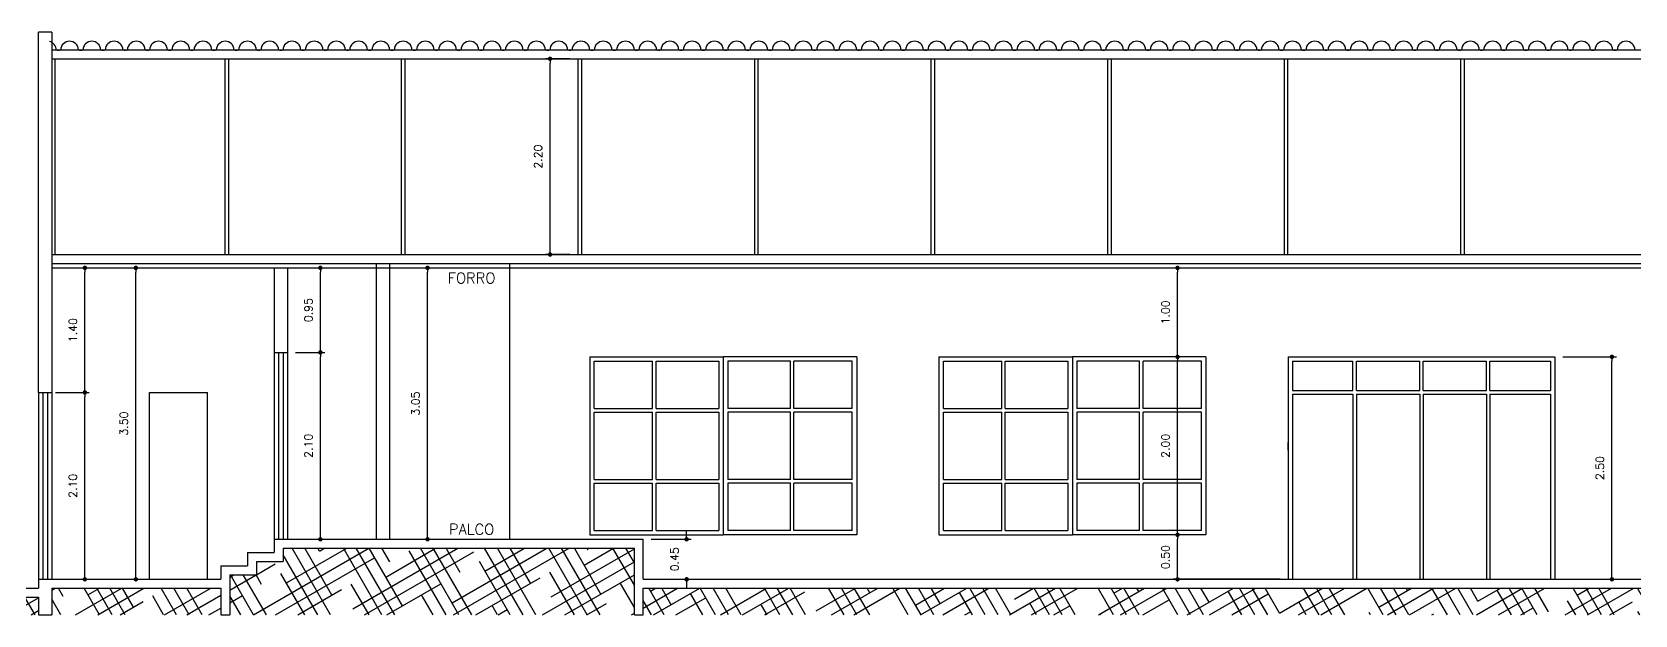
# Model space of a CAD drawing. Extents: x -206 to -86, y 71 to 127.
# Drawn here: x -117.98 to -99.96, y 120.13 to 126.68 of the extents above; entities that cross this region are included whole.
import ezdxf
from ezdxf.enums import TextEntityAlignment as Align

# ---------------------------------------------------------------- set-up
doc = ezdxf.new("R2010")
doc.units = 0
doc.header["$MEASUREMENT"] = 0
doc.layers.get('0').update_dxf_attribs({"linetype": 'CONTINUOUS'})
doc.layers.get('DEFPOINTS').update_dxf_attribs({"linetype": 'CONTINUOUS'})
for name, color, linetype in [('ALVENARIA', 7, 'CONTINUOUS'), ('ALVENARIA1', 44, 'CONTINUOUS'), ('COBERTURA', 6, 'CONTINUOUS'), ('COTA', 1, 'CONTINUOUS'), ('HATCH', 30, 'CONTINUOUS'), ('JAPOR', 142, 'CONTINUOUS'), ('TEXTO2', 40, 'CONTINUOUS')]:
    doc.layers.add(name, color=color, linetype=linetype)
doc.styles.add('SIMPLEX', font='SIMPLEX.SHX')
doc.dimstyles.new('DIM50', dxfattribs={"dimtxt": 0.09, "dimasz": 0.05, "dimexe": 0.05, "dimexo": 0.09, "dimgap": 0.09, "dimtad": 1, "dimzin": 0, "dimdsep": 46, "dimtxsty": 'SIMPLEX', "dimblk": 'DOT', "dimcen": 0.09, "dimadec": 0, "dimazin": 0, "dimtfac": 1, "dimtix": 1, "dimtofl": 0, "dimtmove": 2, "dimatfit": 3, "dimldrblk": 'DOT', "dimfxl": 1, "dimtolj": 1, "dimtzin": 0, "dimarcsym": 0})
pattern_1 = [(30, (77.01125, 8.7007), (0.3705127, 0.358253175), [2, -1]), (120, (77.01125, 8.7007), (0.141746825, -0.4955127), [2, -1])]

# ---------------------------------------------------------------- blocks, each defined once
blk = doc.blocks.new('DOT')
at = {"layer": 'ALVENARIA', "color": 0, "linetype": 'ByBlock'}
blk.add_line((-0.5, 0), (-1, 0), dxfattribs=at)
at = {"layer": 'ALVENARIA', "color": 0, "linetype": 'ByBlock', "const_width": 0.5}
blk.add_lwpolyline([(-0.25, 0, 1), (0.25, 0, 1)], format="xyb", close=True, dxfattribs=at)
blk = doc.blocks.new('*D160')
at = {"color": 0, "linetype": 'ByBlock'}
for p, q in [((-117.67, 124.027), (-116.765, 124.027)), ((-116.815, 120.577), (-116.815, 123.977)), ((-117.67, 120.527), (-116.765, 120.527))]:
    blk.add_line(p, q, dxfattribs=at)
at = {"layer": 'DEFPOINTS', "color": 0, "linetype": 'ByBlock'}
for p in [(-117.76, 124.027), (-116.815, 124.027), (-117.76, 120.527)]:
    blk.add_point(p, dxfattribs=at)
at = {"color": 0, "linetype": 'ByBlock', "xscale": 0.05, "yscale": 0.05, "zscale": 0.05}
for p, rotation in [((-116.815, 124.027), 90), ((-116.815, 120.527), 270)]:
    blk.add_blockref('DOT', p, dxfattribs=dict(at, rotation=rotation))
at = {"color": 0, "linetype": 'ByBlock', "insert": (-116.95, 122.277), "char_height": 0.09, "attachment_point": 5, "rotation": 90, "style": 'SIMPLEX'}
blk.add_mtext('\\A1;3.50', dxfattribs=at)
blk = doc.blocks.new('*D188')
at = {"color": 0, "linetype": 'ByBlock'}
for p, q in [((-117.72, 122.627), (-117.338, 122.627)), ((-117.388, 120.577), (-117.388, 122.577)), ((-117.67, 120.527), (-117.338, 120.527))]:
    blk.add_line(p, q, dxfattribs=at)
at = {"layer": 'DEFPOINTS', "color": 0, "linetype": 'ByBlock'}
for p in [(-117.81, 122.627), (-117.388, 122.627), (-117.76, 120.527)]:
    blk.add_point(p, dxfattribs=at)
at = {"color": 0, "linetype": 'ByBlock', "xscale": 0.05, "yscale": 0.05, "zscale": 0.05}
for p, rotation in [((-117.388, 122.627), 90), ((-117.388, 120.527), 270)]:
    blk.add_blockref('DOT', p, dxfattribs=dict(at, rotation=rotation))
at = {"color": 0, "linetype": 'ByBlock', "insert": (-117.523, 121.577), "char_height": 0.09, "attachment_point": 5, "rotation": 90, "style": 'SIMPLEX'}
blk.add_mtext('\\A1;2.10', dxfattribs=at)
blk = doc.blocks.new('*D189')
at = {"color": 0, "linetype": 'ByBlock'}
for p, q in [((-117.67, 124.027), (-117.338, 124.027)), ((-117.388, 122.677), (-117.388, 123.977))]:
    blk.add_line(p, q, dxfattribs=at)
at = {"layer": 'DEFPOINTS', "color": 0, "linetype": 'ByBlock'}
for p in [(-117.76, 124.027), (-117.388, 124.027), (-117.81, 122.627)]:
    blk.add_point(p, dxfattribs=at)
at = {"color": 0, "linetype": 'ByBlock', "xscale": 0.05, "yscale": 0.05, "zscale": 0.05}
for p, rotation in [((-117.388, 124.027), 90), ((-117.388, 122.627), 270)]:
    blk.add_blockref('DOT', p, dxfattribs=dict(at, rotation=rotation))
at = {"color": 0, "linetype": 'ByBlock', "insert": (-117.523, 123.327), "char_height": 0.09, "attachment_point": 5, "rotation": 90, "style": 'SIMPLEX'}
blk.add_mtext('\\A1;1.40', dxfattribs=at)
blk = doc.blocks.new('*D190')
at = {"color": 0, "linetype": 'ByBlock'}
for p, q in [((-115.02, 123.077), (-114.69, 123.077)), ((-114.74, 121.027), (-114.74, 123.027)), ((-115.02, 120.977), (-114.69, 120.977))]:
    blk.add_line(p, q, dxfattribs=at)
at = {"layer": 'DEFPOINTS', "color": 0, "linetype": 'ByBlock'}
for p in [(-115.11, 123.077), (-114.74, 123.077), (-115.11, 120.977)]:
    blk.add_point(p, dxfattribs=at)
at = {"color": 0, "linetype": 'ByBlock', "xscale": 0.05, "yscale": 0.05, "zscale": 0.05}
for p, rotation in [((-114.74, 123.077), 90), ((-114.74, 120.977), 270)]:
    blk.add_blockref('DOT', p, dxfattribs=dict(at, rotation=rotation))
at = {"color": 0, "linetype": 'ByBlock', "insert": (-114.875, 122.027), "char_height": 0.09, "attachment_point": 5, "rotation": 90, "style": 'SIMPLEX'}
blk.add_mtext('\\A1;2.10', dxfattribs=at)
blk = doc.blocks.new('*D191')
at = {"color": 0, "linetype": 'ByBlock'}
for p, q in [((-115.02, 124.027), (-114.69, 124.027)), ((-114.74, 123.127), (-114.74, 123.977))]:
    blk.add_line(p, q, dxfattribs=at)
at = {"layer": 'DEFPOINTS', "color": 0, "linetype": 'ByBlock'}
for p in [(-115.11, 124.027), (-114.74, 124.027), (-115.11, 123.077)]:
    blk.add_point(p, dxfattribs=at)
at = {"color": 0, "linetype": 'ByBlock', "xscale": 0.05, "yscale": 0.05, "zscale": 0.05}
for p, rotation in [((-114.74, 124.027), 90), ((-114.74, 123.077), 270)]:
    blk.add_blockref('DOT', p, dxfattribs=dict(at, rotation=rotation))
at = {"color": 0, "linetype": 'ByBlock', "insert": (-114.875, 123.552), "char_height": 0.09, "attachment_point": 5, "rotation": 90, "style": 'SIMPLEX'}
blk.add_mtext('\\A1;0.95', dxfattribs=at)
blk = doc.blocks.new('*D192')
at = {"color": 0, "linetype": 'ByBlock'}
for p, q in [((-113.87, 124.027), (-113.485, 124.027)), ((-113.535, 121.027), (-113.535, 123.977)), ((-113.87, 120.977), (-113.485, 120.977))]:
    blk.add_line(p, q, dxfattribs=at)
at = {"layer": 'DEFPOINTS', "color": 0, "linetype": 'ByBlock'}
for p in [(-113.96, 124.027), (-113.535, 124.027), (-113.96, 120.977)]:
    blk.add_point(p, dxfattribs=at)
at = {"color": 0, "linetype": 'ByBlock', "xscale": 0.05, "yscale": 0.05, "zscale": 0.05}
for p, rotation in [((-113.535, 124.027), 90), ((-113.535, 120.977), 270)]:
    blk.add_blockref('DOT', p, dxfattribs=dict(at, rotation=rotation))
at = {"color": 0, "linetype": 'ByBlock', "insert": (-113.67, 122.502), "char_height": 0.09, "attachment_point": 5, "rotation": 90, "style": 'SIMPLEX'}
blk.add_mtext('\\A1;3.05', dxfattribs=at)
blk = doc.blocks.new('*D193')
at = {"color": 0, "linetype": 'ByBlock'}
for p, q in [((-104.875, 121.027), (-105.153, 121.027)), ((-105.103, 120.577), (-105.103, 120.977)), ((-103.95, 120.527), (-105.153, 120.527))]:
    blk.add_line(p, q, dxfattribs=at)
at = {"layer": 'DEFPOINTS', "color": 0, "linetype": 'ByBlock'}
for p in [(-105.103, 121.027), (-104.785, 121.027), (-103.86, 120.527)]:
    blk.add_point(p, dxfattribs=at)
at = {"color": 0, "linetype": 'ByBlock', "xscale": 0.05, "yscale": 0.05, "zscale": 0.05}
for p, rotation in [((-105.103, 121.027), 90), ((-105.103, 120.527), 270)]:
    blk.add_blockref('DOT', p, dxfattribs=dict(at, rotation=rotation))
at = {"color": 0, "linetype": 'ByBlock', "insert": (-105.238, 120.777), "char_height": 0.09, "attachment_point": 5, "rotation": 90, "style": 'SIMPLEX'}
blk.add_mtext('\\A1;0.50', dxfattribs=at)
blk = doc.blocks.new('*D194')
at = {"color": 0, "linetype": 'ByBlock'}
for p, q in [((-104.875, 123.027), (-105.153, 123.027)), ((-105.103, 121.077), (-105.103, 122.977))]:
    blk.add_line(p, q, dxfattribs=at)
at = {"layer": 'DEFPOINTS', "color": 0, "linetype": 'ByBlock'}
for p in [(-105.103, 123.027), (-104.785, 123.027), (-104.785, 121.027)]:
    blk.add_point(p, dxfattribs=at)
at = {"color": 0, "linetype": 'ByBlock', "xscale": 0.05, "yscale": 0.05, "zscale": 0.05}
for p, rotation in [((-105.103, 123.027), 90), ((-105.103, 121.027), 270)]:
    blk.add_blockref('DOT', p, dxfattribs=dict(at, rotation=rotation))
at = {"color": 0, "linetype": 'ByBlock', "insert": (-105.238, 122.027), "char_height": 0.09, "attachment_point": 5, "rotation": 90, "style": 'SIMPLEX'}
blk.add_mtext('\\A1;2.00', dxfattribs=at)
blk = doc.blocks.new('*D195')
at = {"color": 0, "linetype": 'ByBlock'}
for p, q in [((-113.87, 124.027), (-105.053, 124.027)), ((-105.103, 123.077), (-105.103, 123.977))]:
    blk.add_line(p, q, dxfattribs=at)
at = {"layer": 'DEFPOINTS', "color": 0, "linetype": 'ByBlock'}
for p in [(-113.96, 124.027), (-105.103, 124.027), (-104.785, 123.027)]:
    blk.add_point(p, dxfattribs=at)
at = {"color": 0, "linetype": 'ByBlock', "xscale": 0.05, "yscale": 0.05, "zscale": 0.05}
for p, rotation in [((-105.103, 124.027), 90), ((-105.103, 123.027), 270)]:
    blk.add_blockref('DOT', p, dxfattribs=dict(at, rotation=rotation))
at = {"color": 0, "linetype": 'ByBlock', "insert": (-105.238, 123.527), "char_height": 0.09, "attachment_point": 5, "rotation": 90, "style": 'SIMPLEX'}
blk.add_mtext('\\A1;1.00', dxfattribs=at)
blk = doc.blocks.new('*D196')
at = {"color": 0, "linetype": 'ByBlock'}
for p, q in [((-100.77, 123.027), (-100.169, 123.027)), ((-100.219, 120.577), (-100.219, 122.977)), ((-100.77, 120.527), (-100.169, 120.527))]:
    blk.add_line(p, q, dxfattribs=at)
at = {"layer": 'DEFPOINTS', "color": 0, "linetype": 'ByBlock'}
for p in [(-100.86, 123.027), (-100.219, 123.027), (-100.86, 120.527)]:
    blk.add_point(p, dxfattribs=at)
at = {"color": 0, "linetype": 'ByBlock', "xscale": 0.05, "yscale": 0.05, "zscale": 0.05}
for p, rotation in [((-100.219, 123.027), 90), ((-100.219, 120.527), 270)]:
    blk.add_blockref('DOT', p, dxfattribs=dict(at, rotation=rotation))
at = {"color": 0, "linetype": 'ByBlock', "insert": (-100.354, 121.777), "char_height": 0.09, "attachment_point": 5, "rotation": 90, "style": 'SIMPLEX'}
blk.add_mtext('\\A1;2.50', dxfattribs=at)
blk = doc.blocks.new('*D197')
at = {"color": 0, "linetype": 'ByBlock'}
for p, q in [((-111.02, 120.977), (-110.572, 120.977)), ((-110.622, 121.027), (-110.622, 121.077)), ((-111.02, 120.527), (-110.572, 120.527)), ((-110.622, 120.477), (-110.622, 120.427))]:
    blk.add_line(p, q, dxfattribs=at)
at = {"layer": 'DEFPOINTS', "color": 0, "linetype": 'ByBlock'}
for p in [(-111.11, 120.977), (-110.622, 120.977), (-111.11, 120.527)]:
    blk.add_point(p, dxfattribs=at)
at = {"color": 0, "linetype": 'ByBlock', "xscale": 0.05, "yscale": 0.05, "zscale": 0.05}
for p, rotation in [((-110.622, 120.977), 270), ((-110.622, 120.527), 90)]:
    blk.add_blockref('DOT', p, dxfattribs=dict(at, rotation=rotation))
at = {"color": 0, "linetype": 'ByBlock', "insert": (-110.757, 120.752), "char_height": 0.09, "attachment_point": 5, "rotation": 90, "style": 'SIMPLEX'}
blk.add_mtext('\\A1;0.45', dxfattribs=at)
blk = doc.blocks.new('*D210')
at = {"color": 0, "linetype": 'ByBlock'}
for p, q in [((-111.935, 126.377), (-112.208, 126.377)), ((-112.158, 124.227), (-112.158, 126.327)), ((-111.935, 124.177), (-112.208, 124.177))]:
    blk.add_line(p, q, dxfattribs=at)
at = {"layer": 'DEFPOINTS', "color": 0, "linetype": 'ByBlock'}
for p in [(-112.158, 126.377), (-111.845, 126.377), (-111.845, 124.177)]:
    blk.add_point(p, dxfattribs=at)
at = {"color": 0, "linetype": 'ByBlock', "xscale": 0.05, "yscale": 0.05, "zscale": 0.05}
for p, rotation in [((-112.158, 126.377), 90), ((-112.158, 124.177), 270)]:
    blk.add_blockref('DOT', p, dxfattribs=dict(at, rotation=rotation))
at = {"color": 0, "linetype": 'ByBlock', "insert": (-112.293, 125.277), "char_height": 0.09, "attachment_point": 5, "rotation": 90, "style": 'SIMPLEX'}
blk.add_mtext('\\A1;2.20', dxfattribs=at)

msp = doc.modelspace()

# ---------------------------------------------------------------- hatches: boundary and pattern name
at = {"layer": 'HATCH'}
h = msp.add_hatch(dxfattribs=at)
h.set_pattern_fill('HOUND', color=256, scale=2, angle=30, style=0)
h.set_pattern_definition(pattern_1)
h.paths.add_polyline_path([(-117.91, 120.327), (-118.752, 120.327), (-119.968, 120.327), (-119.968, 120.127), (-117.91, 120.127)])
h.paths.add_polyline_path([(-115.86, 120.427), (-117.76, 120.427), (-117.76, 120.127), (-115.86, 120.127)])
h.paths.add_polyline_path([(-111.21, 120.877), (-115.16, 120.877), (-115.16, 120.727), (-115.46, 120.727), (-115.46, 120.577), (-115.76, 120.577), (-115.76, 120.127), (-111.21, 120.127)])
h = msp.add_hatch(dxfattribs=at)
h.set_pattern_fill('HOUND', color=256, scale=2, angle=30, style=0)
h.set_pattern_definition(pattern_1)
h.paths.add_polyline_path([(-89.96, 120.427), (-91.51, 120.427), (-111.11, 120.427), (-111.11, 120.127), (-89.96, 120.127)])

# ---------------------------------------------------------------- linework, layer by layer
at = {"layer": 'ALVENARIA'}
for p, q in [((-117.91, 122.627), (-117.91, 126.677)), ((-117.76, 126.677), (-117.91, 126.677)), ((-117.76, 126.677), (-117.76, 122.627)), ((-115.26, 124.027), (-115.26, 123.077)), ((-115.11, 124.027), (-115.11, 123.077)), ((-114.11, 120.977), (-114.11, 124.077)), ((-114.11, 120.977), (-114.11, 124.027)), ((-113.96, 120.977), (-113.96, 124.077)), ((-113.96, 120.977), (-113.96, 124.027)), ((-115.26, 123.077), (-115.11, 123.077)), ((-117.91, 122.627), (-117.76, 122.627)), ((-115.26, 120.977), (-111.11, 120.977)), ((-115.26, 120.977), (-115.26, 120.827)), ((-111.11, 120.527), (-111.11, 120.977)), ((-115.56, 120.827), (-115.56, 120.677)), ((-115.56, 120.827), (-115.26, 120.827)), ((-115.16, 120.877), (-111.21, 120.877)), ((-115.16, 120.877), (-115.16, 120.727)), ((-111.21, 120.127), (-111.21, 120.877)), ((-115.86, 120.677), (-115.86, 120.527)), ((-115.86, 120.677), (-115.56, 120.677)), ((-115.76, 120.577), (-115.46, 120.577)), ((-115.76, 120.577), (-115.76, 120.127)), ((-115.46, 120.727), (-115.16, 120.727)), ((-115.46, 120.727), (-115.46, 120.577)), ((-118.752, 120.427), (-117.91, 120.427)), ((-117.91, 120.527), (-115.86, 120.527)), ((-117.91, 120.527), (-117.91, 120.427)), ((-117.76, 120.427), (-117.76, 120.127)), ((-117.76, 120.427), (-115.86, 120.427)), ((-115.86, 120.427), (-115.86, 120.127)), ((-111.11, 120.527), (-89.81, 120.527)), ((-111.11, 120.127), (-111.11, 120.427)), ((-111.11, 120.427), (-91.51, 120.427)), ((-118.752, 120.327), (-117.91, 120.327)), ((-117.91, 120.327), (-117.91, 120.127)), ((-117.91, 120.127), (-117.76, 120.127)), ((-115.86, 120.127), (-115.76, 120.127)), ((-111.21, 120.127), (-111.11, 120.127))]:
    msp.add_line(p, q, dxfattribs=at)
at = {"layer": 'ALVENARIA1'}
for p, q in [((-117.76, 124.077), (-114.11, 124.077)), ((-117.76, 124.027), (-89.96, 124.027)), ((-113.83, 124.077), (-89.96, 124.077))]:
    msp.add_line(p, q, dxfattribs=at)
at = {"layer": 'COBERTURA'}
for p, q in [((-117.76, 126.477), (-89.96, 126.477)), ((-117.76, 126.377), (-89.96, 126.377)), ((-117.725, 126.38), (-117.725, 124.177)), ((-115.815, 126.38), (-115.815, 124.177)), ((-115.775, 126.38), (-115.775, 124.177)), ((-113.83, 126.38), (-113.83, 124.177)), ((-113.79, 126.38), (-113.79, 124.177)), ((-111.845, 126.38), (-111.845, 124.177)), ((-111.805, 126.38), (-111.805, 124.177)), ((-109.86, 126.38), (-109.86, 124.177)), ((-109.82, 126.38), (-109.82, 124.177)), ((-107.875, 126.38), (-107.875, 124.177)), ((-107.835, 126.38), (-107.835, 124.177)), ((-105.89, 126.38), (-105.89, 124.177)), ((-105.85, 126.38), (-105.85, 124.177)), ((-103.905, 126.38), (-103.905, 124.177)), ((-103.865, 126.38), (-103.865, 124.177)), ((-101.92, 126.38), (-101.92, 124.177)), ((-101.88, 126.38), (-101.88, 124.177)), ((-117.76, 124.177), (-89.96, 124.177)), ((-117.76, 124.077), (-90.46, 124.077))]:
    msp.add_line(p, q, dxfattribs=at)
for centre, start, end in [((-117.81, 126.474), 1.8272, 75.4924), ((-117.56, 126.474), 1.8272, 178.1728), ((-117.31, 126.474), 1.8272, 178.1728), ((-117.06, 126.474), 1.8272, 178.1728), ((-116.81, 126.474), 1.8272, 178.1728), ((-116.56, 126.474), 1.8272, 178.1728), ((-116.31, 126.474), 1.8272, 178.1728), ((-116.06, 126.474), 1.8272, 178.1728), ((-115.81, 126.474), 1.8272, 178.1728), ((-115.56, 126.474), 1.8272, 178.1728), ((-115.31, 126.474), 1.8272, 178.1728), ((-115.06, 126.474), 1.8272, 178.1728), ((-114.81, 126.474), 1.8272, 178.1728), ((-114.56, 126.474), 1.8272, 178.1728), ((-114.31, 126.474), 1.8272, 178.1728), ((-114.06, 126.474), 1.8272, 178.1728), ((-113.81, 126.474), 1.8272, 178.1728), ((-113.56, 126.474), 1.8272, 178.1728), ((-113.31, 126.474), 1.8272, 178.1728), ((-113.06, 126.474), 1.8272, 178.1728), ((-112.81, 126.474), 1.8272, 178.1728), ((-112.56, 126.474), 1.8272, 178.1728), ((-112.31, 126.474), 1.8272, 178.1728), ((-112.06, 126.474), 1.8272, 178.1728), ((-111.81, 126.474), 1.8272, 178.1728), ((-111.56, 126.474), 1.8272, 178.1728), ((-111.31, 126.474), 1.8272, 178.1728), ((-111.06, 126.474), 1.8272, 178.1728), ((-110.81, 126.474), 1.8272, 178.1728), ((-110.56, 126.474), 1.8272, 178.1728), ((-110.31, 126.474), 1.8272, 178.1728), ((-110.06, 126.474), 1.8272, 178.1728), ((-109.81, 126.474), 1.8272, 178.1728), ((-109.56, 126.474), 1.8272, 178.1728), ((-109.31, 126.474), 1.8272, 178.1728), ((-109.06, 126.474), 1.8272, 178.1728), ((-108.81, 126.474), 1.8272, 178.1728), ((-108.56, 126.474), 1.8272, 178.1728), ((-108.31, 126.474), 1.8272, 178.1728), ((-108.06, 126.474), 1.8272, 178.1728), ((-107.81, 126.474), 1.8272, 178.1728), ((-107.56, 126.474), 1.8272, 178.1728), ((-107.31, 126.474), 1.8272, 178.1728), ((-107.06, 126.474), 1.8272, 178.1728), ((-106.81, 126.474), 1.8272, 178.1728), ((-106.56, 126.474), 1.8272, 178.1728), ((-106.31, 126.474), 1.8272, 178.1728), ((-106.06, 126.474), 1.8272, 178.1728), ((-105.81, 126.474), 1.8272, 178.1728), ((-105.56, 126.474), 1.8272, 178.1728), ((-105.31, 126.474), 1.8272, 178.1728), ((-105.06, 126.474), 1.8272, 178.1728), ((-104.81, 126.474), 1.8272, 178.1728), ((-104.56, 126.474), 1.8272, 178.1728), ((-104.31, 126.474), 1.8272, 178.1728), ((-104.06, 126.474), 1.8272, 178.1728), ((-103.81, 126.474), 1.8272, 178.1728), ((-103.56, 126.474), 1.8272, 178.1728), ((-103.31, 126.474), 1.8272, 178.1728), ((-103.06, 126.474), 1.8272, 178.1728), ((-102.81, 126.474), 1.8272, 178.1728), ((-102.56, 126.474), 1.8272, 178.1728), ((-102.31, 126.474), 1.8272, 178.1728), ((-102.06, 126.474), 1.8272, 178.1728), ((-101.81, 126.474), 1.8272, 178.1728), ((-101.56, 126.474), 1.8272, 178.1728), ((-101.31, 126.474), 1.8272, 178.1728), ((-101.06, 126.474), 1.8272, 178.1728), ((-100.81, 126.474), 1.8272, 178.1728), ((-100.56, 126.474), 1.8272, 178.1728), ((-100.31, 126.474), 1.8272, 178.1728), ((-100.06, 126.474), 1.8272, 178.1728), ((-117.685, 126.574), 255.4924, 284.5076), ((-117.685, 126.574), 255.4924, 284.5076), ((-117.435, 126.574), 255.4924, 284.5076), ((-117.435, 126.574), 255.4924, 284.5076), ((-117.185, 126.574), 255.4924, 284.5076), ((-116.935, 126.574), 255.4924, 284.5076), ((-116.685, 126.574), 255.4924, 284.5076), ((-116.435, 126.574), 255.4924, 284.5076), ((-116.185, 126.574), 255.4924, 284.5076), ((-115.935, 126.574), 255.4924, 284.5076), ((-115.685, 126.574), 255.4924, 284.5076), ((-115.435, 126.574), 255.4924, 284.5076), ((-115.185, 126.574), 255.4924, 284.5076), ((-114.935, 126.574), 255.4924, 284.5076), ((-114.685, 126.574), 255.4924, 284.5076), ((-114.435, 126.574), 255.4924, 284.5076), ((-114.185, 126.574), 255.4924, 284.5076), ((-113.935, 126.574), 255.4924, 284.5076), ((-113.685, 126.574), 255.4924, 284.5076), ((-113.435, 126.574), 255.4924, 284.5076), ((-113.185, 126.574), 255.4924, 284.5076), ((-112.935, 126.574), 255.4924, 284.5076), ((-112.935, 126.574), 255.4924, 284.5076), ((-112.685, 126.574), 255.4924, 284.5076), ((-112.435, 126.574), 255.4924, 284.5076), ((-112.185, 126.574), 255.4924, 284.5076), ((-111.935, 126.574), 255.4924, 284.5076), ((-111.685, 126.574), 255.4924, 284.5076), ((-111.435, 126.574), 255.4924, 284.5076), ((-111.185, 126.574), 255.4924, 284.5076), ((-110.935, 126.574), 255.4924, 284.5076), ((-110.685, 126.574), 255.4924, 284.5076), ((-110.435, 126.574), 255.4924, 284.5076), ((-110.185, 126.574), 255.4924, 284.5076), ((-109.935, 126.574), 255.4924, 284.5076), ((-109.685, 126.574), 255.4924, 284.5076), ((-109.435, 126.574), 255.4924, 284.5076), ((-109.185, 126.574), 255.4924, 284.5076), ((-108.935, 126.574), 255.4924, 284.5076), ((-108.685, 126.574), 255.4924, 284.5076), ((-108.435, 126.574), 255.4924, 284.5076), ((-108.435, 126.574), 255.4924, 284.5076), ((-108.185, 126.574), 255.4924, 284.5076), ((-107.935, 126.574), 255.4924, 284.5076), ((-107.685, 126.574), 255.4924, 284.5076), ((-107.435, 126.574), 255.4924, 284.5076), ((-107.185, 126.574), 255.4924, 284.5076), ((-106.935, 126.574), 255.4924, 284.5076), ((-106.685, 126.574), 255.4924, 284.5076), ((-106.435, 126.574), 255.4924, 284.5076), ((-106.185, 126.574), 255.4924, 284.5076), ((-105.935, 126.574), 255.4924, 284.5076), ((-105.685, 126.574), 255.4924, 284.5076), ((-105.435, 126.574), 255.4924, 284.5076), ((-105.185, 126.574), 255.4924, 284.5076), ((-104.935, 126.574), 255.4924, 284.5076), ((-104.685, 126.574), 255.4924, 284.5076), ((-104.435, 126.574), 255.4924, 284.5076), ((-104.185, 126.574), 255.4924, 284.5076), ((-103.935, 126.574), 255.4924, 284.5076), ((-103.935, 126.574), 255.4924, 284.5076), ((-103.685, 126.574), 255.4924, 284.5076), ((-103.435, 126.574), 255.4924, 284.5076), ((-103.185, 126.574), 255.4924, 284.5076), ((-102.935, 126.574), 255.4924, 284.5076), ((-102.685, 126.574), 255.4924, 284.5076), ((-102.435, 126.574), 255.4924, 284.5076), ((-102.185, 126.574), 255.4924, 284.5076), ((-101.935, 126.574), 255.4924, 284.5076), ((-101.685, 126.574), 255.4924, 284.5076), ((-101.435, 126.574), 255.4924, 284.5076), ((-101.185, 126.574), 255.4924, 284.5076), ((-100.935, 126.574), 255.4924, 284.5076), ((-100.685, 126.574), 255.4924, 284.5076), ((-100.435, 126.574), 255.4924, 284.5076), ((-100.185, 126.574), 255.4924, 284.5076)]:
    msp.add_arc(centre, 0.1, start, end, dxfattribs=at)
at = {"layer": 'HATCH'}
msp.add_line((-112.61, 120.977), (-112.61, 124.077), dxfattribs=at)
at = {"layer": 'JAPOR'}
for p, q in [((-115.26, 123.077), (-115.26, 120.977)), ((-115.21, 123.077), (-115.21, 120.977)), ((-115.16, 123.077), (-115.16, 120.977)), ((-115.11, 123.077), (-115.11, 120.977)), ((-111.71, 123.027), (-110.21, 123.027)), ((-111.71, 123.027), (-111.71, 121.027)), ((-111.66, 122.977), (-111.005, 122.977)), ((-111.66, 122.447), (-111.66, 122.977)), ((-111.005, 122.447), (-111.005, 122.977)), ((-110.965, 122.977), (-110.26, 122.977)), ((-110.965, 122.447), (-110.965, 122.977)), ((-110.26, 122.977), (-110.26, 122.447)), ((-108.71, 123.027), (-110.21, 123.027)), ((-110.21, 123.027), (-110.21, 121.027)), ((-110.21, 123.027), (-110.21, 121.027)), ((-109.455, 122.977), (-110.16, 122.977)), ((-110.16, 122.977), (-110.16, 122.447)), ((-109.455, 122.447), (-109.455, 122.977)), ((-109.415, 122.447), (-109.415, 122.977)), ((-108.76, 122.977), (-109.415, 122.977)), ((-108.76, 122.447), (-108.76, 122.977)), ((-108.71, 123.027), (-108.71, 121.027)), ((-107.785, 123.027), (-106.285, 123.027)), ((-107.785, 123.027), (-107.785, 121.027)), ((-107.735, 122.977), (-107.08, 122.977)), ((-107.735, 122.447), (-107.735, 122.977)), ((-107.08, 122.447), (-107.08, 122.977)), ((-107.04, 122.977), (-106.335, 122.977)), ((-107.04, 122.447), (-107.04, 122.977)), ((-106.335, 122.977), (-106.335, 122.447)), ((-106.285, 123.027), (-106.285, 121.027)), ((-106.285, 123.027), (-106.285, 121.027)), ((-104.785, 123.027), (-106.285, 123.027)), ((-106.235, 122.977), (-106.235, 122.447)), ((-105.53, 122.977), (-106.235, 122.977)), ((-105.53, 122.447), (-105.53, 122.977)), ((-104.835, 122.977), (-105.49, 122.977)), ((-105.49, 122.447), (-105.49, 122.977)), ((-104.835, 122.447), (-104.835, 122.977)), ((-104.785, 123.027), (-104.785, 121.027)), ((-103.86, 123.027), (-100.86, 123.027)), ((-103.86, 123.027), (-103.86, 120.527)), ((-103.81, 122.977), (-103.81, 122.647)), ((-103.81, 122.977), (-103.13, 122.977)), ((-103.13, 122.647), (-103.13, 122.977)), ((-103.09, 122.647), (-103.09, 122.977)), ((-103.09, 122.977), (-102.38, 122.977)), ((-102.38, 122.647), (-102.38, 122.977)), ((-102.34, 122.647), (-102.34, 122.977)), ((-102.34, 122.977), (-101.63, 122.977)), ((-101.63, 122.647), (-101.63, 122.977)), ((-101.59, 122.647), (-101.59, 122.977)), ((-101.59, 122.977), (-100.91, 122.977)), ((-100.91, 122.977), (-100.91, 122.647)), ((-100.86, 123.027), (-100.86, 120.527)), ((-117.91, 122.627), (-117.91, 120.527)), ((-117.86, 122.627), (-117.86, 120.527)), ((-117.81, 122.627), (-117.81, 120.527)), ((-117.76, 122.627), (-117.76, 120.527)), ((-116.66, 122.627), (-116.01, 122.627)), ((-116.66, 120.527), (-116.66, 122.627)), ((-116.01, 120.527), (-116.01, 122.627)), ((-103.81, 122.647), (-103.13, 122.647)), ((-103.81, 122.607), (-103.81, 120.527)), ((-103.81, 122.607), (-103.13, 122.607)), ((-103.13, 122.607), (-103.13, 120.527)), ((-103.09, 122.647), (-102.38, 122.647)), ((-103.09, 122.607), (-102.38, 122.607)), ((-103.09, 122.607), (-103.09, 120.527)), ((-102.38, 122.607), (-102.38, 120.527)), ((-102.34, 122.647), (-101.63, 122.647)), ((-102.34, 122.607), (-102.34, 120.527)), ((-102.34, 122.607), (-101.63, 122.607)), ((-101.63, 122.607), (-101.63, 120.527)), ((-101.59, 122.647), (-100.91, 122.647)), ((-101.59, 122.607), (-101.59, 120.527)), ((-101.59, 122.607), (-100.91, 122.607)), ((-100.91, 122.607), (-100.91, 120.527)), ((-111.66, 122.447), (-111.005, 122.447)), ((-111.66, 122.407), (-111.005, 122.407)), ((-111.66, 121.647), (-111.66, 122.407)), ((-111.005, 121.647), (-111.005, 122.407)), ((-110.965, 122.447), (-110.26, 122.447)), ((-110.965, 122.407), (-110.26, 122.407)), ((-110.965, 121.647), (-110.965, 122.407)), ((-110.26, 122.407), (-110.26, 121.647)), ((-109.455, 122.447), (-110.16, 122.447)), ((-109.455, 122.407), (-110.16, 122.407)), ((-110.16, 122.407), (-110.16, 121.647)), ((-109.455, 121.647), (-109.455, 122.407)), ((-108.76, 122.447), (-109.415, 122.447)), ((-109.415, 121.647), (-109.415, 122.407)), ((-108.76, 122.407), (-109.415, 122.407)), ((-108.76, 121.647), (-108.76, 122.407)), ((-107.735, 122.447), (-107.08, 122.447)), ((-107.735, 122.407), (-107.08, 122.407)), ((-107.735, 121.647), (-107.735, 122.407)), ((-107.08, 121.647), (-107.08, 122.407)), ((-107.04, 122.447), (-106.335, 122.447)), ((-107.04, 122.407), (-106.335, 122.407)), ((-107.04, 121.647), (-107.04, 122.407)), ((-106.335, 122.407), (-106.335, 121.647)), ((-105.53, 122.447), (-106.235, 122.447)), ((-106.235, 122.407), (-106.235, 121.647)), ((-105.53, 122.407), (-106.235, 122.407)), ((-105.53, 121.647), (-105.53, 122.407)), ((-104.835, 122.447), (-105.49, 122.447)), ((-104.835, 122.407), (-105.49, 122.407)), ((-105.49, 121.647), (-105.49, 122.407)), ((-104.835, 121.647), (-104.835, 122.407)), ((-103.86, 121.979), (-103.86, 122.064)), ((-111.66, 121.647), (-111.005, 121.647)), ((-111.66, 121.077), (-111.66, 121.607)), ((-111.66, 121.607), (-111.005, 121.607)), ((-111.005, 121.077), (-111.005, 121.607)), ((-110.965, 121.647), (-110.26, 121.647)), ((-110.965, 121.077), (-110.965, 121.607)), ((-110.965, 121.607), (-110.26, 121.607)), ((-110.26, 121.607), (-110.26, 121.077)), ((-109.455, 121.647), (-110.16, 121.647)), ((-109.455, 121.607), (-110.16, 121.607)), ((-110.16, 121.607), (-110.16, 121.077)), ((-109.455, 121.077), (-109.455, 121.607)), ((-108.76, 121.647), (-109.415, 121.647)), ((-109.415, 121.077), (-109.415, 121.607)), ((-108.76, 121.607), (-109.415, 121.607)), ((-108.76, 121.077), (-108.76, 121.607)), ((-107.735, 121.647), (-107.08, 121.647)), ((-107.735, 121.077), (-107.735, 121.607)), ((-107.735, 121.607), (-107.08, 121.607)), ((-107.08, 121.077), (-107.08, 121.607)), ((-107.04, 121.647), (-106.335, 121.647)), ((-107.04, 121.607), (-106.335, 121.607)), ((-107.04, 121.077), (-107.04, 121.607)), ((-106.335, 121.607), (-106.335, 121.077)), ((-105.53, 121.647), (-106.235, 121.647)), ((-106.235, 121.607), (-106.235, 121.077)), ((-105.53, 121.607), (-106.235, 121.607)), ((-105.53, 121.077), (-105.53, 121.607)), ((-104.835, 121.647), (-105.49, 121.647)), ((-105.49, 121.077), (-105.49, 121.607)), ((-104.835, 121.607), (-105.49, 121.607)), ((-104.835, 121.077), (-104.835, 121.607)), ((-111.71, 121.027), (-110.21, 121.027)), ((-111.66, 121.077), (-111.005, 121.077)), ((-110.965, 121.077), (-110.26, 121.077)), ((-108.71, 121.027), (-110.21, 121.027)), ((-109.455, 121.077), (-110.16, 121.077)), ((-108.76, 121.077), (-109.415, 121.077)), ((-107.785, 121.027), (-106.285, 121.027)), ((-107.735, 121.077), (-107.08, 121.077)), ((-107.04, 121.077), (-106.335, 121.077)), ((-104.785, 121.027), (-106.285, 121.027)), ((-105.53, 121.077), (-106.235, 121.077)), ((-104.835, 121.077), (-105.49, 121.077))]:
    msp.add_line(p, q, dxfattribs=at)

# ---------------------------------------------------------------- texts
at = {"layer": 'TEXTO2', "style": 'SIMPLEX'}
for s, p in [('FORRO', (-113.04, 123.852)), ('PALCO', (-113.04, 121.03))]:
    msp.add_text(s, height=0.12, dxfattribs=at).set_placement(p, align=Align.CENTER)

# ---------------------------------------------------------------- dimensions: what is measured, and where the dimension line sits
at = {"layer": 'COTA'}
for base, p1, p2, picture, middle in [((-117.388, 124.027), (-117.81, 122.627), (-117.76, 124.027), '*D189', (-117.523, 123.327)), ((-114.74, 124.027), (-115.11, 123.077), (-115.11, 124.027), '*D191', (-114.875, 123.552)), ((-105.103, 124.027), (-104.785, 123.027), (-113.96, 124.027), '*D195', (-105.238, 123.527)), ((-105.103, 123.027), (-104.785, 121.027), (-104.785, 123.027), '*D194', (-105.238, 122.027))]:
    dim = msp.add_linear_dim(base=base, p1=p1, p2=p2, angle=90, dimstyle='DIM50', override={"dimse1": 1}, dxfattribs=at)
    dim.commit()
    dim.dimension.update_dxf_attribs({"geometry": picture, "text_midpoint": middle})
for base, p1, p2, picture, middle in [((-116.815, 124.027), (-117.76, 120.527), (-117.76, 124.027), '*D160', (-116.95, 122.277)), ((-113.535, 124.027), (-113.96, 120.977), (-113.96, 124.027), '*D192', (-113.67, 122.502)), ((-114.74, 123.077), (-115.11, 120.977), (-115.11, 123.077), '*D190', (-114.875, 122.027)), ((-100.219, 123.027), (-100.86, 120.527), (-100.86, 123.027), '*D196', (-100.354, 121.777)), ((-117.388, 122.627), (-117.76, 120.527), (-117.81, 122.627), '*D188', (-117.523, 121.577)), ((-110.622, 120.977), (-111.11, 120.527), (-111.11, 120.977), '*D197', (-110.757, 120.752)), ((-105.103, 121.027), (-103.86, 120.527), (-104.785, 121.027), '*D193', (-105.238, 120.777))]:
    dim = msp.add_linear_dim(base=base, p1=p1, p2=p2, angle=90, dimstyle='DIM50', dxfattribs=at)
    dim.commit()
    dim.dimension.update_dxf_attribs({"geometry": picture, "text_midpoint": middle})
at = {"layer": 'HATCH'}
dim = msp.add_linear_dim(base=(-112.158, 126.377), p1=(-111.845, 124.177), p2=(-111.845, 126.377), angle=90, dimstyle='DIM50', dxfattribs=at)
dim.commit()
dim.dimension.update_dxf_attribs({"geometry": '*D210', "text_midpoint": (-112.293, 125.277)})

doc.saveas('drawing.dxf')
